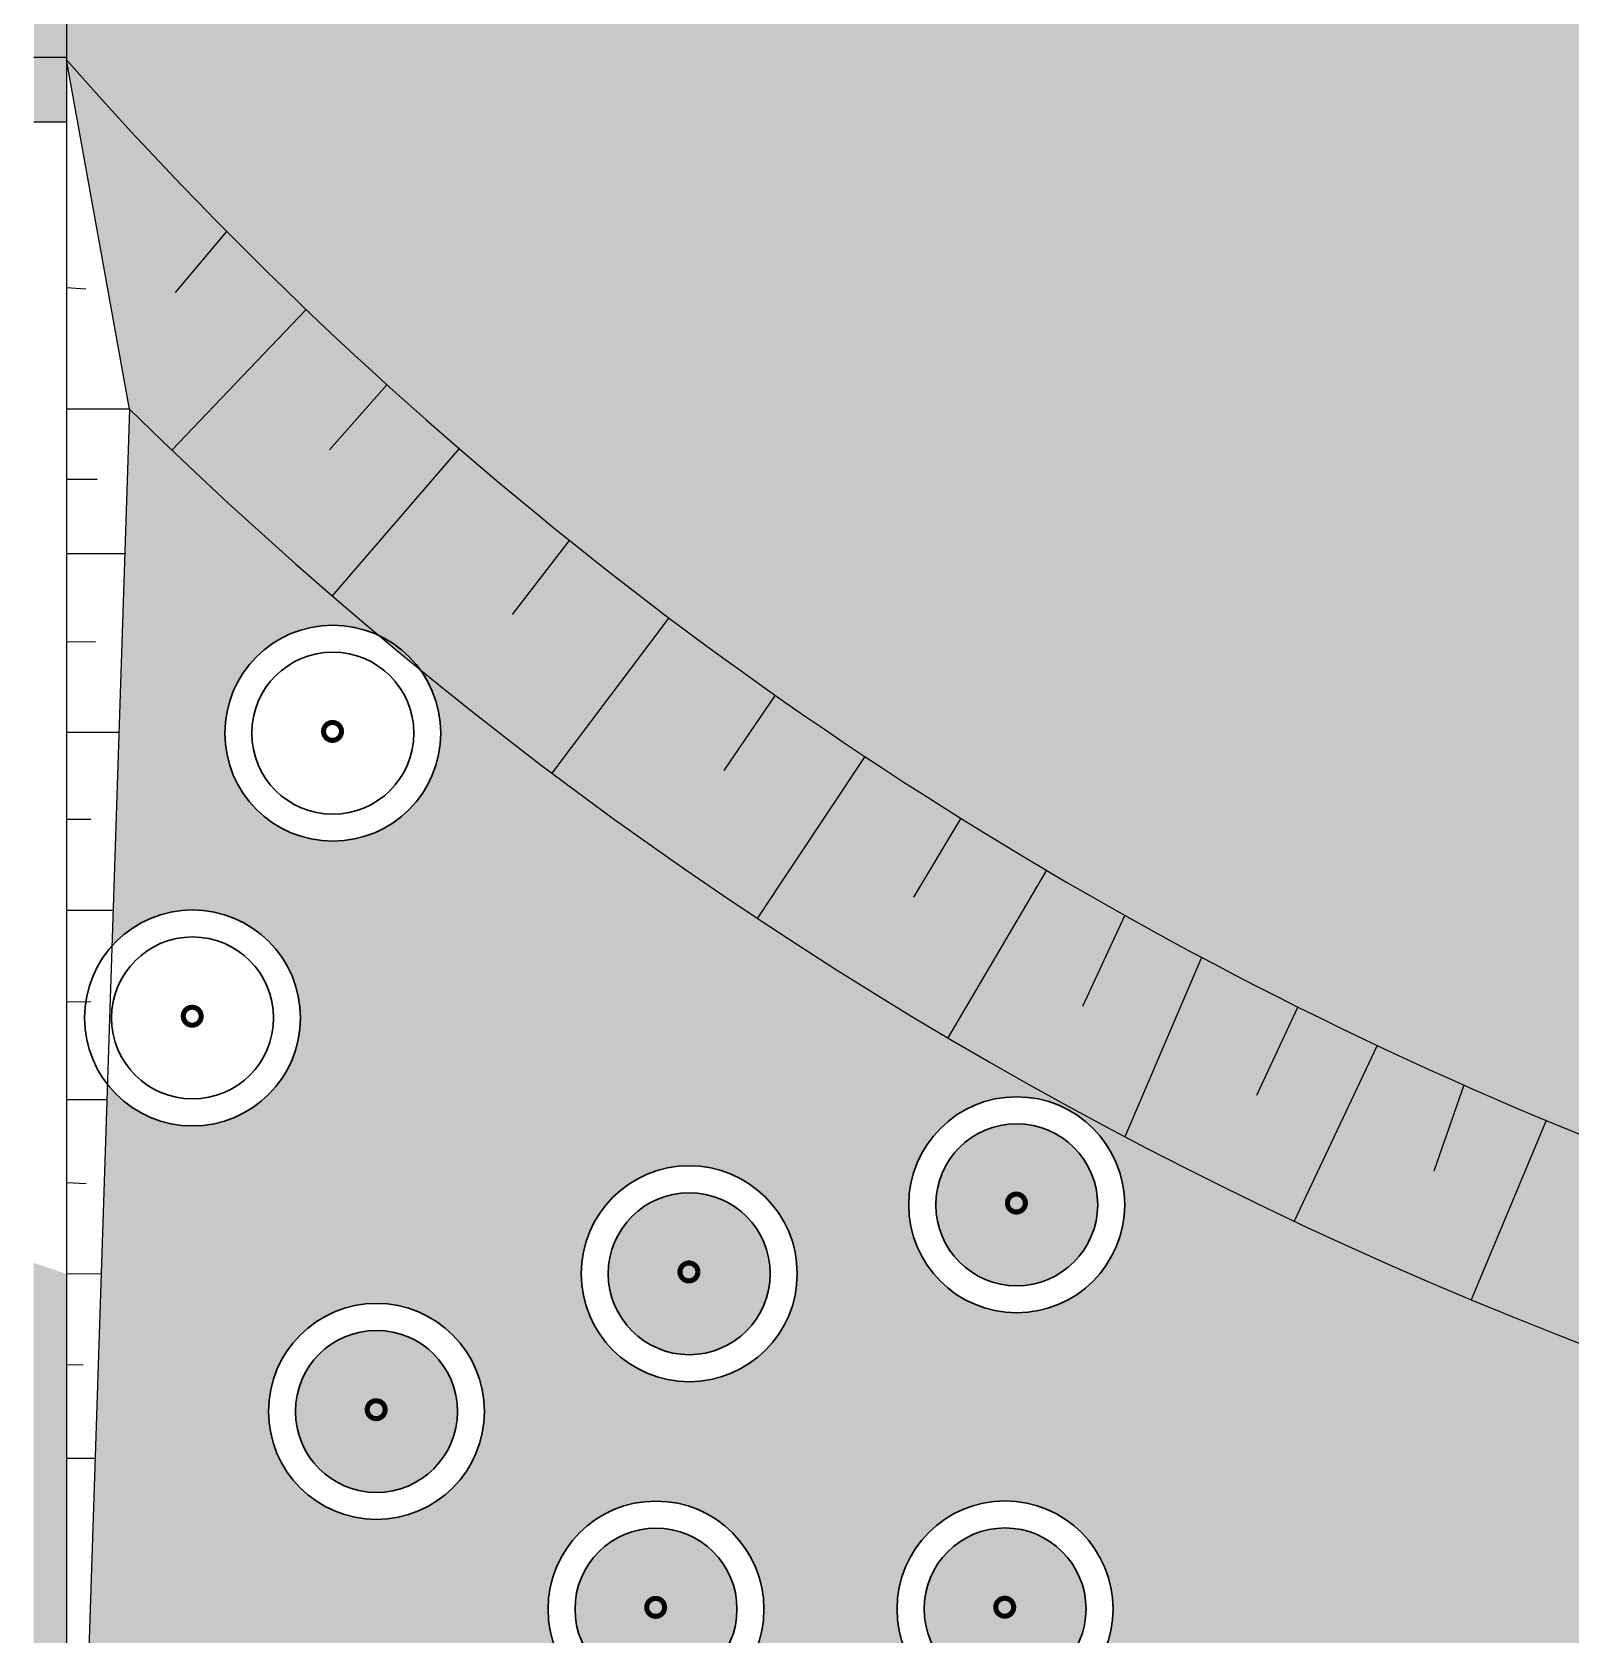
# Model space of a CAD drawing. Header units: millimetres. Extents: x -164772 to 106339, y -135449 to 107526.
# Drawn here: x -126796 to -98295, y -85632 to -55946 of the extents above; entities that cross this region are included whole.
import ezdxf

# ---------------------------------------------------------------- set-up
doc = ezdxf.new("R2010")
doc.units = ezdxf.units.MM
doc.layers.add('graas', color=7, linetype='Continuous', lineweight=25, true_color=0x83f83f)
doc.layers.add('plants', color=7, linetype='Continuous', lineweight=30, true_color=0x3d5129)
doc.layers.add('project line', color=250, linetype='Continuous')
doc.linetypes.add('зигзаг', pattern='A,0.00254,-5.08,[131,ltypeshp.shx,S=5.08,R=0,X=-5.08,Y=0],-10.16,[131,ltypeshp.shx,S=5.08,R=180,X=5.08,Y=0],-5.08', length=20.32254)
pattern_1 = [(127.5, (20086128.24877036, -35164892.04668546), (-734.1198559940135, -24.00046943976064), [0, -579.1200000000001, 0, -647.7, 0, -619.125]), (97.5, (20086128.24877036, -35164892.04668546), (-1075.237650852531, 674.284924707004), [0, -312.42, 0, -521.9699999999999, 0, -200.0249999999999]), (57.49999999999998, (20086128.24877036, -35165360.67668545), (-2.155777017818464, 1186.488555362187), [0, -190.5, 0, -685.8000000000001, 0, -895.3500000000001]), (47.49999999999999, (20086128.24877036, -35165360.67668545), (-334.3939848858243, 1145.334678708446), [0, -95.24999999999999, 0, -449.5799999999999, 0, -514.35])]

# ---------------------------------------------------------------- blocks, each defined once
blk = doc.blocks.new('Б')
at = {"layer": 'plants', "const_width": 0.1885352972114263}
blk.add_lwpolyline([(63583.59903664938, 41953.88570157746, 1), (63584.26256520769, 41953.88570157746, 1)], format="xyb", close=True, dxfattribs=at)
at = {"layer": 'plants'}
for radius in [4, 3]:
    blk.add_circle((63583.86653953583, 41953.87432750583), radius, dxfattribs=at)
blk = doc.blocks.new('Р')
at = {"layer": 'plants', "const_width": 0.1885352972114263}
blk.add_lwpolyline([(63573.59903664942, 42000.92048726147, 1), (63574.26256520773, 42000.92048726147, 1)], format="xyb", close=True, dxfattribs=at)
at = {"layer": 'plants'}
blk.add_circle((63573.86653953586, 42000.90911318984), 4, dxfattribs=at)
at = {"layer": 'plants', "linetype": 'зигзаг', "ltscale": 0.1}
blk.add_circle((63573.86653953586, 42000.90911318984), 3, dxfattribs=at)

msp = doc.modelspace()

# ---------------------------------------------------------------- hatches: boundary and pattern name
at = {"layer": 'graas'}
h = msp.add_hatch(dxfattribs=at)
h.set_pattern_fill('AR-SAND', color=256, scale=15, angle=90, style=0)
h.set_pattern_definition(pattern_1)
edge = h.paths.add_edge_path()
edge.add_line((-117541.6754624641, -10484.3650465556), (-120764.0420367754, -10484.3650465556))
edge.add_arc((-120764.042036779, -15884.36504655373), 5399.999999997817, 449.9999999999613, 539.9999999999613)
edge.add_line((-126164.0420367767, -15884.36504655001), (-126164.0420367767, -56458.1640300461))
edge.add_arc((-69884.04130216574, -6884.365332434378), 74999.99999999459, 221.3749601396475, 264.9827554239192)
edge.add_line((-76443.20891168927, -81596.99693023921), (-76432.9826262222, -49483.91005262292))
edge.add_arc((-69884.04261841744, -6884.363285380374), 43100.00000000369, 228.0318661238865, 261.2601923559919, ccw=False)
edge.add_arc((-69884.04261840766, -6884.363285395275), 43099.99999999903, 190.6941902640249, 228.0318661238632, ccw=False)
edge.add_arc((-117541.6754624632, -15884.36504655467), 5399.999999998709, 370.6942259626604, 450.0000000000078)
h.paths.add_polyline_path([(-122660.9038956559, -30732.01980005293), (-125910.9038956559, -30732.01980005293), (-125910.9038956559, -21672.01980005526), (-122660.9038956559, -21672.01980005526)], flags=16)
h.paths.add_polyline_path([(-126161.4625406473, -20867.18276286261), (-126161.4625406473, -18628.4809431531), (-126161.4625406473, -18911.53934928165), (-126161.4625406473, -21328.48094315031)], flags=16)
h = msp.add_hatch(dxfattribs=at)
h.set_pattern_fill('AR-SAND', color=256, scale=15, angle=90, style=0)
h.set_pattern_definition(pattern_1)
edge = h.paths.add_edge_path()
edge.add_line((-126164.0420367767, -56458.16403004616), (-124993.3496268859, -62928.31358708687))
edge.add_arc((-69884.04130208518, -6884.365332509815), 78599.99999999859, 225.4817642141408, 226.2761104554386)
edge.add_line((-124211.0874349966, -63686.93621158363), (-121722.8257800527, -61085.29174383201))
edge.add_arc((-69884.04130219741, -6884.365332397125), 74999.99999999479, 221.3749601396839, 226.2761104555558, ccw=False)
edge = h.paths.add_edge_path()
edge.add_arc((-69884.04130218716, -6884.365332415286), 78599.99999999598, 226.2761104555394, 229.2017144324268)
edge.add_line((-121241.1203702649, -66385.71346499534), (-118888.8877411918, -63660.46087876761))
edge.add_arc((-69884.04130220253, -6884.365332400384), 74999.99999999495, 226.2761104555617, 229.2017144324428, ccw=False)
edge.add_line((-121722.8257800525, -61085.29174383912), (-124211.0874349964, -63686.93621158345))
edge = h.paths.add_edge_path()
edge.add_arc((-69883.8223249398, -6883.745513068936), 78600.61229194402, 229.2018888112227, 264.3925527227457)
edge.add_line((-77564.06564023653, -85108.23090790161), (-76452.71510137989, -112283.0367728753))
edge.add_line((-76452.71510138111, -112283.0367728751), (-76442.94325337006, -81596.99693022807))
edge.add_arc((-69883.81718893748, -6883.737833306617), 75000.62146151064, 229.2018980444936, 264.982828963741, ccw=False)
edge.add_line((-118888.8877411958, -63660.46087876796), (-121241.1203702652, -66385.71346499569))
h = msp.add_hatch(dxfattribs=at)
h.set_pattern_fill('GRASS,_O', color=256, scale=30, angle=90)
h.set_pattern_definition([(180, (20086128.24877036, -35164892.04668546), (-538.8149999999999, -538.8149999999999), [142.875, -934.755]), (135, (20086128.24877036, -35164892.04668546), (-538.8153672641492, -538.8153672641491), [142.875, -619.1249999999999]), (225, (20086128.24877036, -35164892.04668546), (538.8153672641491, -538.8153672641492), [142.875, -619.1249999999999])])
edge = h.paths.add_edge_path()
edge.add_arc((-121228.3073005046, -68930.59601866869), 1999.999999999994, 269.99999999998374, 395.9824219656813, ccw=False)
edge.add_arc((-121228.3073005055, -68930.59601866869), 2000, 90, 270, ccw=False)
edge.add_arc((-121228.3073005083, -68930.59601866869), 2000, 424.8009575196567, 449.9999999999186, ccw=False)
edge.add_arc((-69884.04130216994, -6884.365332427858), 78599.99999999686, 225.4817642142263, 230.0288919652892, ccw=False)
edge.add_line((-124993.349626886, -62928.3135870867), (-125320.0028408029, -72874.11171293231))
edge.add_arc((-123826.8641871091, -74204.7269694381), 1999.999999999961, 89.99999999995123, 138.2940698783971, ccw=False)
edge.add_arc((-123826.8641871072, -74204.7269694381), 2000, -90, 90, ccw=False)
edge.add_arc((-123826.8641871081, -74204.7269694381), 2000, 217.9437131259299, 270.0000000000228, ccw=False)
edge.add_line((-125404.0945745509, -75434.50105638518), (-126164.0420367766, -98573.05816700724))
edge.add_line((-126164.0420367767, -98573.05816700724), (-126164.0420367803, -78943.73527941976))
edge.add_line((-126164.0420367804, -78943.73527941988), (-126764.0420367753, -78742.50974099468))
edge.add_line((-126764.0420367753, -78742.50974099427), (-126764.0420367753, -98692.12925482147))
edge.add_arc((-69884.04130218018, -6884.365332422271), 107999.9999999942, 238.219489196425, 248.0028660197085)
edge.add_arc((-69884.04130213454, -6884.365332444157), 107999.9999999911, 248.0028660196817, 255.7523594206081)
edge.add_line((-96464.28636620128, -111562.398234921), (-95524.54629835136, -109961.6133622261))
edge.add_arc((-93956.07717189546, -108720.6844362374), 1999.999999999985, 90.00000000004559, 218.3500599600858, ccw=False)
edge.add_arc((-93956.07717189733, -108720.6844362374), 2000, -90, 90, ccw=False)
edge.add_arc((-93956.07717189546, -108720.6844362374), 2000, 218.3500599600858, 269.9999999999544, ccw=False)
edge.add_line((-95524.54629835142, -109961.6133622261), (-96464.2863661977, -111562.3982349138))
edge.add_arc((-69884.04130215364, -6884.365332429721), 107999.9999999915, 255.7523594206209, 258.2462911888987)
edge.add_arc((-69884.0413022044, -6884.365332744508), 107999.999999673, 258.2462911888911, 266.8313527590149)
edge.add_line((-75853.756531935, -114719.2506899666), (-75853.01352968258, -112386.038325909))
edge.add_line((-75853.01352968234, -112386.038325909), (-76453.01349926738, -112385.8472583016))
edge.add_line((-76453.01349926768, -112385.8472583019), (-77463.16685357333, -87591.34142727307))
edge.add_line((-77463.16685357298, -87591.34142727307), (-77629.30253026108, -85182.46726584075))
edge.add_line((-77629.3025302615, -85182.46726584058), (-79433.62670526802, -84902.0903609564))
edge.add_arc((-69884.04130197343, -6884.365332444157), 78599.99999999696, 261.7296846279803, 263.0215512914193, ccw=False)
edge.add_arc((-82537.31815223936, -86145.17387894024), 1999.99999999999, 269.9999999999479, 407.6553780992538, ccw=False)
edge.add_arc((-82537.3181522375, -86145.17387894024), 2000, 114.20417884067149, 269.99999999989575, ccw=False)
edge.add_arc((-69884.04130213548, -6884.365332429721), 78599.99999999642, 253.5058585879762, 260.12987231127914, ccw=False)
edge.add_arc((-94049.10739409579, -83011.83976367624), 2000.000000000019, 269.999999999956, 382.3944315222171, ccw=False)
edge.add_arc((-94049.10739409951, -83011.83976367624), 2000, 122.38367569656069, 270.00000000006185, ccw=False)
edge.add_arc((-69884.04130216714, -6884.365332425996), 78599.99999999622, 230.7544875197756, 251.2722486306865, ccw=False)
edge = h.paths.add_edge_path(flags=16)
edge.add_arc((-97956.94788991036, -95528.09531157273), 2000, 90, 450)
edge = h.paths.add_edge_path(flags=16)
edge.add_arc((-97956.94788991036, -95528.09531157273), 1500, 90, 450)
edge = h.paths.add_edge_path(flags=0)
edge.add_arc((-97962.63492572708, -95495.9646152169), 165.8821395794803, 90, 450)
edge = h.paths.add_edge_path(flags=16)
edge.add_arc((-113460.5711527656, -100219.0064150784), 2000, 90, 450)
edge = h.paths.add_edge_path(flags=16)
edge.add_arc((-113460.5711527656, -100219.0064150784), 1500, 90, 450)
edge = h.paths.add_edge_path(flags=16)
edge.add_arc((-108778.3414920781, -85150.12496940508), 2000, 90, 450)
edge = h.paths.add_edge_path(flags=16)
edge.add_arc((-108778.3414920781, -85150.12496940508), 1500, 90, 450)
edge = h.paths.add_edge_path(flags=16)
edge.add_arc((-95006.4819048129, -99140.88083017892), 2000, 90, 450)
edge = h.paths.add_edge_path(flags=0)
edge.add_arc((-113466.2581885823, -100186.8757187225), 165.8821395794803, 90, 450)
edge = h.paths.add_edge_path(flags=16)
edge.add_arc((-94292.46156073017, -92353.9627289576), 2000, 90, 450)
edge = h.paths.add_edge_path(flags=16)
edge.add_arc((-95006.4819048129, -99140.88083017892), 1500, 90, 450)
edge = h.paths.add_edge_path(flags=16)
edge.add_arc((-94292.46156073017, -92353.9627289576), 1500, 90, 450)
edge = h.paths.add_edge_path(flags=16)
edge.add_arc((-101121.16459497, -106329.60823075), 2000, 90, 450)
edge = h.paths.add_edge_path(flags=0)
edge.add_arc((-108784.0285278943, -85117.9942730525), 165.8821395758423, 90, 450)
edge = h.paths.add_edge_path(flags=16)
edge.add_arc((-101121.16459497, -106329.60823075), 1500, 90, 450)
edge = h.paths.add_edge_path(flags=0)
edge.add_arc((-95012.16894062962, -99108.75013382263), 165.8821395794803, 90, 450)
edge = h.paths.add_edge_path(flags=0)
edge.add_arc((-94298.14859654689, -92321.83203260177), 165.8821395794803, 90, 450)
edge = h.paths.add_edge_path(flags=0)
edge.add_arc((-101126.8516307867, -106297.4775343942), 165.8821395794803, 90, 450)
edge = h.paths.add_edge_path(flags=16)
edge.add_arc((-115242.9113886755, -85153.3469664794), 2000, 90, 450)
edge = h.paths.add_edge_path(flags=16)
edge.add_arc((-115242.9113886755, -85153.3469664794), 1500, 90, 450)
edge = h.paths.add_edge_path(flags=0)
edge.add_line((-115248.5984838058, -85287.0984096955), (-115248.5978902186, -85287.0984096955))
edge.add_arc((-115248.5992229951, -85121.2162701217), 165.8821395793774, 270.000460341731, 449.9997241966443)
edge.add_arc((-115248.5973559369, -85121.21627011984), 165.8821395792839, 90.0003690795975, 269.9996104334512)
edge = h.paths.add_edge_path(flags=16)
edge.add_arc((-89115.83365178369, -96015.32955619782), 2000, 90, 450)
edge = h.paths.add_edge_path(flags=16)
edge.add_arc((-89115.83365178369, -96015.32955619782), 1500, 90, 450)
edge = h.paths.add_edge_path(flags=16)
edge.add_arc((-121133.5596417047, -88278.8982404605), 2000, 90, 450)
edge = h.paths.add_edge_path(flags=16)
edge.add_arc((-121133.5596417047, -88278.8982404605), 1500, 90, 450)
edge = h.paths.add_edge_path(flags=16)
edge.add_arc((-108562.2301454132, -77665.06529422659), 2000, 90, 450)
edge = h.paths.add_edge_path(flags=16)
edge.add_arc((-108562.2301454132, -77665.06529422659), 1500, 90, 450)
edge = h.paths.add_edge_path(flags=0)
edge.add_arc((-89121.52068760041, -95983.19885984198), 165.8821395794803, 90, 450)
edge = h.paths.add_edge_path(flags=16)
edge.add_arc((-114627.4487064004, -78941.12021015487), 2000, 90, 450)
edge = h.paths.add_edge_path(flags=0)
edge.add_arc((-121139.2466775214, -88246.76754410421), 165.8821395794803, 90, 450)
edge = h.paths.add_edge_path(flags=16)
edge.add_arc((-114627.4487064004, -78941.12021015487), 1500, 90, 450)
edge = h.paths.add_edge_path(flags=0)
edge.add_arc((-108567.9171812299, -77632.93459787076), 165.8821395794803, 90, 450)
edge = h.paths.add_edge_path(flags=16)
edge.add_arc((-120419.539297622, -81491.98013923918), 2000, 90, 450)
edge = h.paths.add_edge_path(flags=0)
edge.add_arc((-114633.1357422171, -78908.98951380276), 165.8821395758423, 90, 450)
edge = h.paths.add_edge_path(flags=16)
edge.add_arc((-120419.539297622, -81491.98013923918), 1500, 90, 450)
edge = h.paths.add_edge_path(flags=0)
edge.add_arc((-120425.2263334387, -81459.84944288335), 165.8821395794803, 90, 450)
edge = h.paths.add_edge_path(flags=16)
edge.add_arc((-84506.20719003193, -110826.1975690699), 2000, 90, 450)
edge = h.paths.add_edge_path(flags=16)
edge.add_arc((-84506.20719003193, -110826.1975690699), 1500, 90, 450)
edge = h.paths.add_edge_path(flags=0)
edge.add_arc((-84511.89422584865, -110794.0668727136), 165.8821395794803, 90, 450)
at = {"layer": 'project line'}
h = msp.add_hatch(color=256, dxfattribs=at)
h.set_gradient(color1=(87, 85, 98), rotation=129.99999999999997, one_color=1, tint=1)
h.paths.add_polyline_path([(-126761.4625406477, -55210.14181962186), (-126761.4625406477, -56410.14181961906), (-126589.8521067228, -56410.14181962279), (-126161.4625406491, -55886.19021158242), (-126161.4625406454, -55210.14181962186)])
h.paths.add_polyline_path([(-126589.8521067228, -56410.14181962279), (-126161.4625406491, -56410.14181962279), (-126161.4625406491, -55886.19021157916)], flags=17)
h = msp.add_hatch(color=256, dxfattribs=at)
h.set_gradient(color1=(87, 85, 98), rotation=129.99999999999997, one_color=1, tint=1)
h.paths.add_polyline_path([(-126761.4625406477, -56410.14181962279), (-126761.4625406477, -57610.14181962), (-126589.8521067228, -57610.14181962326), (-126161.4625406491, -57086.19021158335), (-126161.4625406454, -56410.14181962279)])
h.paths.add_polyline_path([(-126589.8521067228, -57610.14181962326), (-126161.4625406491, -57610.14181962326), (-126161.4625406491, -57086.19021157963)], flags=17)

# ---------------------------------------------------------------- linework, layer by layer
for p, q in [((-126161.4625406473, -15884.36504654628), (-126161.4625406491, -98573.05816701097)), ((-126761.4625406477, -56410.14181962279), (-126161.4625406491, -56410.14181962279)), ((-124990.7701307584, -62928.31358707599), (-126161.4625406491, -56458.16403003871)), ((-126761.4625406477, -57610.14181962139), (-126161.4625406491, -57610.14181962139)), ((-123192.2746875298, -59638.10671551288), (-124143.7386554408, -60770.88975917683)), ((-126161.4625406491, -60675.49055826799), (-125798.5807689785, -60702.36596745621)), ((-121720.2462839287, -61085.29174382841), (-124208.5079388654, -63686.93621157245)), ((-120223.6740307689, -62478.08501657001), (-121287.5347079372, -63680.24532251382)), ((-124990.7701307584, -62928.31358707599), (-126161.4625406491, -98573.05816705427)), ((-124990.7701307584, -62928.31358707599), (-126161.4625406491, -62928.31358707599)), ((-118886.3082450645, -63660.46087876051), (-121238.5408741378, -66385.71346498463)), ((-126161.4625406491, -64225.19500403754), (-125589.8452511195, -64225.19500403754)), ((-116845.8642816714, -65359.53014712171), (-117905.6283785485, -66730.38922218648)), ((-125078.7354822008, -65606.64519458493), (-126161.4625406491, -65606.64519458493)), ((-115001.4218343443, -66794.20765439556), (-117167.1799157032, -69669.88008584683)), ((-126161.4625406491, -67232.69031987055), (-125622.7900950855, -67239.3616626034)), ((-113032.4646558457, -68227.58788435064), (-113984.9577900225, -69622.46130689183)), ((-125187.5588537425, -68920.05292678061), (-126161.4625406491, -68920.05292678061)), ((-111373.8262958743, -69361.43063675654), (-113365.4597913868, -72360.3297713636)), ((-126161.4625406491, -70525.29301900738), (-125706.5113325173, -70525.29301900738)), ((-109596.5747362192, -70505.97962302384), (-110474.1074182259, -71969.34366175668)), ((-108008.278203435, -71470.3225630661), (-109838.3653905096, -74570.44851013455)), ((-125295.7495417304, -72214.19697912685), (-126161.4625406491, -72214.19697912685)), ((-106559.361103575, -72304.0237167263), (-107339.3128703956, -73991.08057489894)), ((-105134.5752747895, -73082.68850422646), (-106554.7347548872, -76404.37001609844)), ((-126161.4625406491, -73904.72319382797), (-125709.7538951875, -73897.28169608531)), ((-103355.6480322897, -73999.77978014476), (-104120.8021754956, -75638.07206337196)), ((-101886.6371202076, -74712.59509782628), (-103422.885535287, -77968.35012656492)), ((-100280.9948340345, -75447.2444411553), (-100831.6575722441, -77039.40410818947)), ((-125411.025137286, -75724.05928390841), (-126161.4625406491, -75724.05928390841)), ((-98756.14382092867, -76103.2409267141), (-100142.1285576455, -79425.74695523964)), ((-126161.4625406491, -77251.066709327), (-125794.2132355839, -77270.85069123186)), ((-125517.047370706, -78952.17915394479), (-126161.4625406491, -78943.73527941988)), ((-126161.4625406491, -80619.9447603323), (-125847.366829634, -80626.49607890887)), ((-125629.0990310281, -82363.88044981561), (-126161.4625406491, -82363.88044981561))]:
    msp.add_line(p, q, dxfattribs=at)
for radius, start, end in [(75000, 221.3749601395042, 264.9827554237867), (78600.00000000006, 225.4817642142922, 264.3924747089715)]:
    msp.add_arc((-69881.46180604052, -6884.365332415286), radius, start, end, dxfattribs=at)

# ---------------------------------------------------------------- block references
at = {"layer": 'graas', "xscale": 500, "yscale": 500, "zscale": 500, "rotation": 90}
for name, p in [('Б', (20855711.17029024, -31860863.86578658)), ('Р', (20876630.00624564, -31861137.99673738)), ('Р', (20891894.64028733, -31864598.33506215)), ('Р', (20885829.42172635, -31865874.38997809)), ('Б', (20856519.93829313, -31873425.24990715)), ('Б', (20861696.56620207, -31877086.61673439)), ('Р', (20891678.52894067, -31872083.39473734))]:
    msp.add_blockref(name, p, dxfattribs=at)

doc.saveas('drawing.dxf')
